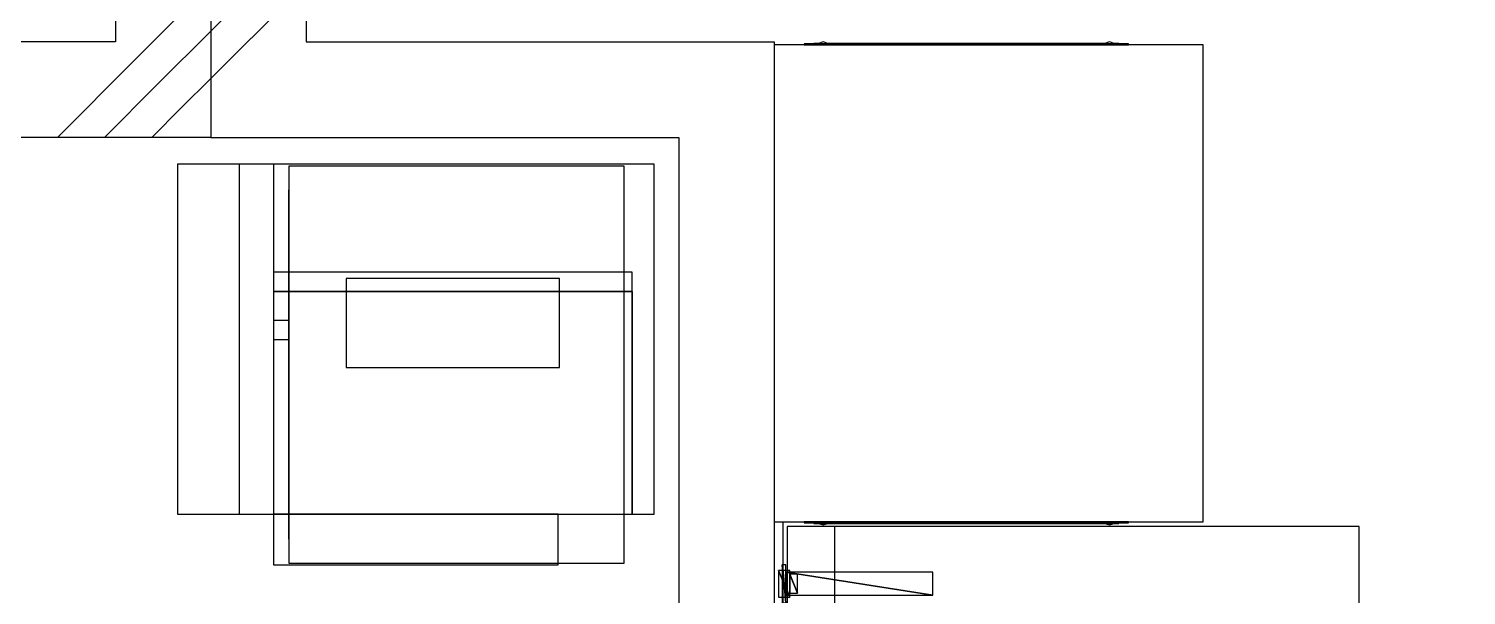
# Model space of a CAD drawing. Units: millimetres at full size, sheet at 1:50. Extents: x -9750 to 9750, y -6680 to 6675.
# Drawn here: x -4157 to -2649, y 3215 to 3809 of the extents above; entities that cross this region are included whole.
import ezdxf

# ---------------------------------------------------------------- set-up
doc = ezdxf.new("R2010")
doc.units = ezdxf.units.MM
doc.header["$LTSCALE"] = 50
for name, color, linetype in [('0-6_壁', 4, 'Continuous'), ('0-8_床仕上', 7, 'Continuous'), ('0-9_部品実装', 7, 'Continuous'), ('0-A_汎用オブジェクト（実装）', 4, 'Continuous')]:
    doc.layers.add(name, color=color, linetype=linetype)

msp = doc.modelspace()

# ---------------------------------------------------------------- wipeouts: each hides what was drawn before it
for points in [[(-5115.77, 3745.05), (-4015.77, 3745.05), (-4015.77, 5120.05), (-4015.77, 5120.05)], [(-3365.77, 3792.05), (-3365.77, -1764.95), (296.23, -1764.95), (296.23, -1764.95)]]:
    msp.add_wipeout(points)

# ---------------------------------------------------------------- next in the draw order: wipeouts: each hides what was drawn before it
for points in [[(-5115.77, 3745.05), (-4015.77, 5120.05), (-5115.77, 5120.05), (-5115.77, 5120.05)], [(-3365.77, 3792.05), (296.23, -1764.95), (296.23, 3792.05), (296.23, 3792.05)]]:
    msp.add_wipeout(points)

# ---------------------------------------------------------------- next in the draw order: linework, layer by layer
at = {"layer": '0-8_床仕上', "color": 4}
msp.add_line((-3365.77, 3292.05), (-3365.77, 2080.19), dxfattribs=at)
at = {"layer": '0-8_床仕上'}
msp.add_solid([(-3365.77, 3792.05), (296.23, 3792.05), (296.23, 3792.05)], dxfattribs=at)

# ---------------------------------------------------------------- next in the draw order: wipeouts: each hides what was drawn before it
msp.add_wipeout([(-5115.77, 1780.2), (-3473.77, 1780.2), (-3473.77, 3745.05), (-3473.77, 3745.05)])

# ---------------------------------------------------------------- next in the draw order: wipeouts: each hides what was drawn before it
for points in [[(296.23, 3795.05), (-3865.77, 3795.05), (-3365.77, 3792.05), (-3365.77, 3792.05)], [(-5115.77, 1780.2), (-3473.77, 3745.05), (-5115.77, 3745.05), (-5115.77, 3745.05)]]:
    msp.add_wipeout(points)

# ---------------------------------------------------------------- next in the draw order: wipeouts: each hides what was drawn before it
for points in [[(296.23, 3795.05), (-3365.77, 3792.05), (296.23, 3792.05), (296.23, 3792.05)], [(-3464.77, 127.09), (-3464.77, 3745.05), (-3473.77, 3745.05), (-3473.77, 3745.05)], [(-3899.91, 3300.37), (-3899.91, 3247.04), (-3601.4, 3247.04), (-3601.4, 3247.04)]]:
    msp.add_wipeout(points)

# ---------------------------------------------------------------- next in the draw order: wipeouts: each hides what was drawn before it
for points in [[(296.23, 5045.05), (-3865.77, 5045.05), (-3865.77, 3795.05), (-3865.77, 3795.05)], [(-3464.77, 127.09), (-3473.77, 3745.05), (-3473.77, 127.09), (-3473.77, 127.09)], [(-3899.91, 3300.37), (-3601.4, 3247.04), (-3601.4, 3300.37), (-3601.4, 3300.37)]]:
    msp.add_wipeout(points)

# ---------------------------------------------------------------- next in the draw order: linework, layer by layer
at = {"layer": '0-9_部品実装'}
msp.add_solid([(-3899.91, 3300.37), (-3601.4, 3300.37), (-3601.4, 3300.37)], dxfattribs=at)

# ---------------------------------------------------------------- next in the draw order: wipeouts: each hides what was drawn before it
msp.add_wipeout([(296.23, 5045.05), (-3865.77, 3795.05), (296.23, 3795.05), (296.23, 3795.05)])

# ---------------------------------------------------------------- next in the draw order: linework, layer by layer
at = {"layer": '0-8_床仕上', "color": 4}
msp.add_line((-3374.77, 3792.1), (-3365.77, 3792.05), dxfattribs=at)

# ---------------------------------------------------------------- next in the draw order: wipeouts: each hides what was drawn before it
at = {"color": 7}
msp.add_wipeout([(-3865.77, 3795.05), (-3965.77, 3695.05), (-3474.77, 3695.05), (-3474.77, 3695.05)], dxfattribs=at)
for points in [[(-3328.42, 3793.55), (-3328.42, 3290.55), (-3323.42, 3289.05), (-3323.42, 3289.05)], [(-3023.12, 3795.05), (-3023.12, 3289.05), (-3018.12, 3290.55), (-3018.12, 3290.55)], [(-4000.66, 3667.04), (-4000.66, 3300.37), (-3500.66, 3300.37), (-3500.66, 3300.37)]]:
    msp.add_wipeout(points)

# ---------------------------------------------------------------- next in the draw order: wipeouts: each hides what was drawn before it
msp.add_wipeout([(-3865.77, 3795.05), (-3474.77, 3695.05), (-3374.77, 3795.05), (-3374.77, 3795.05)], dxfattribs=at)
for points in [[(-3328.42, 3793.55), (-3323.42, 3289.05), (-3323.42, 3795.05), (-3323.42, 3795.05)], [(-3023.12, 3795.05), (-3018.12, 3290.55), (-3018.12, 3793.55), (-3018.12, 3793.55)], [(-4000.66, 3667.04), (-3500.66, 3300.37), (-3500.66, 3667.04), (-3500.66, 3667.04)]]:
    msp.add_wipeout(points)

# ---------------------------------------------------------------- next in the draw order: linework, layer by layer
at = {"layer": '0-6_壁', "color": 3}
for p, q in [((-3865.77, 3795.05), (-3374.77, 3795.05)), ((-3965.77, 3695.05), (-3474.77, 3695.05))]:
    msp.add_line(p, q, dxfattribs=at)
at = {"layer": '0-6_壁', "color": 7}
msp.add_solid([(-3865.77, 3795.05), (-3374.77, 3795.05), (-3374.77, 3795.05)], dxfattribs=at)
at = {"layer": '0-9_部品実装', "color": 4}
for points in [[(-4000.66, 3667.04), (-4000.66, 3300.37), (-3500.66, 3300.37), (-3500.66, 3667.04)], [(-3936.03, 3667.04), (-3936.03, 3300.37), (-3500.66, 3300.37), (-3500.66, 3667.04)], [(-3500.66, 3667.04), (-3899.91, 3667.04), (-3899.91, 3533.71), (-3523.79, 3533.71), (-3523.79, 3300.37), (-3500.66, 3300.37)], [(-3899.91, 3553.71), (-3899.91, 3533.71), (-3523.79, 3533.71), (-3523.79, 3553.71)], [(-3823.79, 3547.24), (-3823.79, 3453.97), (-3599.91, 3453.97), (-3599.91, 3547.24)], [(-3899.91, 3533.71), (-3899.91, 3300.37), (-3523.79, 3300.37), (-3523.79, 3533.71)], [(-3899.91, 3300.37), (-3899.91, 3247.04), (-3601.4, 3247.04), (-3601.4, 3300.37)]]:
    msp.add_lwpolyline(points, close=True, dxfattribs=at)
at = {"layer": '0-9_部品実装'}
msp.add_solid([(-4000.66, 3667.04), (-3500.66, 3667.04), (-3500.66, 3667.04)], dxfattribs=at)
at = {"layer": '0-A_汎用オブジェクト（実装）'}
for points in [[(-3531.96, 3249.04), (-3531.96, 3665.04), (-3883.96, 3665.04), (-3883.96, 3249.04)], [(-3883.95, 3640.04), (-3883.96, 3640.04), (-3883.96, 3274.04), (-3883.95, 3274.04)], [(-3883.94, 3525.04), (-3883.95, 3525.04), (-3883.95, 3389.04), (-3883.94, 3389.04)], [(-3900.04, 3503.24), (-3900.04, 3483.24), (-3883.96, 3483.24), (-3883.96, 3503.24)]]:
    msp.add_lwpolyline(points, close=True, dxfattribs=at)

# ---------------------------------------------------------------- next in the draw order: wipeouts: each hides what was drawn before it
for points in [[(-3328.42, 3793.55), (-3323.42, 3795.05), (-3323.42, 3795.05), (-3323.42, 3795.05)], [(-3023.12, 3795.05), (-3018.12, 3793.55), (-3018.12, 3793.55), (-3018.12, 3793.55)]]:
    msp.add_wipeout(points)

# ---------------------------------------------------------------- next in the draw order: wipeouts: each hides what was drawn before it
at = {"color": 7}
for points in [[(-3865.77, 5045.05), (-3965.77, 5045.05), (-3965.77, 3695.05), (-3965.77, 3695.05)], [(-3374.77, 3795.05), (-3474.77, 3695.05), (-3474.77, 1780.2), (-3474.77, 1780.2)]]:
    msp.add_wipeout(points, dxfattribs=at)
for points in [[(-3323.42, 3795.05), (-3323.42, 3289.05), (-3318.42, 3290.55), (-3318.42, 3290.55)], [(-3028.12, 3793.55), (-3028.12, 3290.55), (-3023.12, 3289.05), (-3023.12, 3289.05)]]:
    msp.add_wipeout(points)

# ---------------------------------------------------------------- next in the draw order: wipeouts: each hides what was drawn before it
for points in [[(-3865.77, 5045.05), (-3965.77, 3695.05), (-3865.77, 3795.05), (-3865.77, 3795.05)], [(-3374.77, 3795.05), (-3474.77, 1780.2), (-3374.77, 1780.2), (-3374.77, 1780.2)]]:
    msp.add_wipeout(points, dxfattribs=at)
for points in [[(-3323.42, 3795.05), (-3318.42, 3290.55), (-3318.42, 3793.55), (-3318.42, 3793.55)], [(-3028.12, 3793.55), (-3023.12, 3289.05), (-3023.12, 3795.05), (-3023.12, 3795.05)]]:
    msp.add_wipeout(points)

# ---------------------------------------------------------------- next in the draw order: linework, layer by layer
at = {"layer": '0-6_壁', "color": 3}
for p, q in [((-3965.77, 5045.05), (-3965.77, 3695.05)), ((-3865.77, 5045.05), (-3865.77, 3795.05)), ((-3374.77, 3795.05), (-3374.77, 3792.05)), ((-3374.77, 3292.05), (-3374.77, 2080.19))]:
    msp.add_line(p, q, dxfattribs=at)
at = {"layer": '0-6_壁'}
for p, q in [((-3965.77, 3806.29), (-3865.77, 3906.29)), ((-3965.77, 3756.8), (-3865.77, 3856.8))]:
    msp.add_line(p, q, dxfattribs=at)
at = {"layer": '0-6_壁', "color": 3}
msp.add_lwpolyline([(-3474.77, 3695.05), (-3474.77, 1780.2), (-3465.77, 1780.2), (-3374.77, 1780.2)], dxfattribs=at)
at = {"layer": '0-6_壁', "color": 7}
for points in [[(-3865.77, 5045.05), (-3865.77, 3795.05), (-3865.77, 3795.05)], [(-3374.77, 3795.05), (-3374.77, 1780.2), (-3374.77, 1780.2)]]:
    msp.add_solid(points, dxfattribs=at)
at = {"layer": '0-A_汎用オブジェクト（実装）'}
msp.add_line((-3370.4, 3241.31), (-3370.4, 3213.31), dxfattribs=at)

# ---------------------------------------------------------------- next in the draw order: wipeouts: each hides what was drawn before it
for points in [[(-3323.42, 3795.05), (-3318.42, 3793.55), (-3318.42, 3793.55), (-3318.42, 3793.55)], [(-3028.12, 3793.55), (-3023.12, 3795.05), (-3023.12, 3795.05), (-3023.12, 3795.05)], [(-3018.12, 3290.55), (-3013.27, 3290.55), (-3013.27, 3291.05), (-3013.27, 3291.05)]]:
    msp.add_wipeout(points)

# ---------------------------------------------------------------- next in the draw order: wipeouts: each hides what was drawn before it
at = {"color": 7}
msp.add_wipeout([(-3965.77, 5045.05), (-4065.77, 5045.05), (-4065.77, 3795.05), (-4065.77, 3795.05)], dxfattribs=at)
for points in [[(-3333.27, 3793.55), (-3333.27, 3290.55), (-3328.42, 3290.55), (-3328.42, 3290.55)], [(-3318.42, 3793.55), (-3318.42, 3290.55), (-3028.12, 3290.55), (-3028.12, 3290.55)], [(-3018.12, 3290.55), (-3013.27, 3291.05), (-3018.12, 3291.05), (-3018.12, 3291.05)]]:
    msp.add_wipeout(points)

# ---------------------------------------------------------------- next in the draw order: linework, layer by layer
at = {"layer": '0-9_部品実装'}
msp.add_solid([(-3018.12, 3290.55), (-3018.12, 3291.05), (-3018.12, 3291.05)], dxfattribs=at)

# ---------------------------------------------------------------- next in the draw order: wipeouts: each hides what was drawn before it
at = {"color": 7}
msp.add_wipeout([(-3965.77, 5045.05), (-4065.77, 3795.05), (-3965.77, 3695.05), (-3965.77, 3695.05)], dxfattribs=at)
for points in [[(-3333.27, 3793.55), (-3328.42, 3290.55), (-3328.42, 3793.55), (-3328.42, 3793.55)], [(-3318.42, 3793.55), (-3028.12, 3290.55), (-3028.12, 3793.55), (-3028.12, 3793.55)]]:
    msp.add_wipeout(points)

# ---------------------------------------------------------------- next in the draw order: linework, layer by layer
at = {"layer": '0-6_壁', "color": 3}
for p, q in [((-4065.77, 5045.05), (-4065.77, 3795.05)), ((-3965.77, 5045.05), (-3965.77, 3695.05))]:
    msp.add_line(p, q, dxfattribs=at)
at = {"layer": '0-6_壁'}
for p, q in [((-4046.14, 3775.42), (-3965.77, 3855.79)), ((-4021.39, 3750.67), (-3965.77, 3806.29)), ((-3996.64, 3725.92), (-3965.77, 3756.8))]:
    msp.add_line(p, q, dxfattribs=at)
at = {"layer": '0-6_壁', "color": 7}
msp.add_solid([(-3965.77, 5045.05), (-3965.77, 3695.05), (-3965.77, 3695.05)], dxfattribs=at)
at = {"layer": '0-9_部品実装'}
for points in [[(-3333.27, 3793.55), (-3328.42, 3793.55), (-3328.42, 3793.55)], [(-3318.42, 3793.55), (-3028.12, 3793.55), (-3028.12, 3793.55)]]:
    msp.add_solid(points, dxfattribs=at)

# ---------------------------------------------------------------- next in the draw order: wipeouts: each hides what was drawn before it
msp.add_wipeout([(-3018.12, 3291.05), (-3003.27, 3291.05), (-3003.27, 3292.05), (-3003.27, 3292.05)])

# ---------------------------------------------------------------- next in the draw order: wipeouts: each hides what was drawn before it
at = {"color": 7}
msp.add_wipeout([(-3965.77, 3695.05), (-4065.77, 3795.05), (-5115.77, 3795.05), (-5115.77, 3795.05)], dxfattribs=at)
for points in [[(-3343.27, 3793.05), (-3343.27, 3291.05), (-3333.27, 3291.05), (-3333.27, 3291.05)], [(-3018.12, 3291.05), (-3003.27, 3292.05), (-3018.12, 3292.05), (-3018.12, 3292.05)]]:
    msp.add_wipeout(points)

# ---------------------------------------------------------------- next in the draw order: linework, layer by layer
at = {"layer": '0-9_部品実装'}
msp.add_solid([(-3018.12, 3291.05), (-3018.12, 3292.05), (-3018.12, 3292.05)], dxfattribs=at)

# ---------------------------------------------------------------- next in the draw order: wipeouts: each hides what was drawn before it
at = {"color": 7}
msp.add_wipeout([(-3965.77, 3695.05), (-5115.77, 3795.05), (-5115.77, 3695.05), (-5115.77, 3695.05)], dxfattribs=at)
msp.add_wipeout([(-3343.27, 3793.05), (-3333.27, 3291.05), (-3333.27, 3793.05), (-3333.27, 3793.05)])

# ---------------------------------------------------------------- next in the draw order: linework, layer by layer
at = {"layer": '0-6_壁', "color": 3}
for p, q in [((-4065.77, 3795.05), (-4353.8, 3795.05)), ((-3965.77, 3695.05), (-4353.8, 3695.05))]:
    msp.add_line(p, q, dxfattribs=at)
at = {"layer": '0-6_壁'}
for p, q in [((-4126.51, 3695.05), (-4046.14, 3775.42)), ((-4077.01, 3695.05), (-4021.39, 3750.67)), ((-4027.51, 3695.05), (-3996.64, 3725.92))]:
    msp.add_line(p, q, dxfattribs=at)
at = {"layer": '0-6_壁', "color": 7}
msp.add_solid([(-3965.77, 3695.05), (-5115.77, 3695.05), (-5115.77, 3695.05)], dxfattribs=at)
at = {"layer": '0-9_部品実装', "color": 4}
for p, q in [((-3328.42, 3793.55), (-3318.42, 3793.55)), ((-3328.42, 3290.55), (-3318.42, 3290.55))]:
    msp.add_line(p, q, dxfattribs=at)
at = {"layer": '0-9_部品実装'}
msp.add_solid([(-3343.27, 3793.05), (-3333.27, 3793.05), (-3333.27, 3793.05)], dxfattribs=at)

# ---------------------------------------------------------------- next in the draw order: wipeouts: each hides what was drawn before it
msp.add_wipeout([(-3018.12, 3292.05), (-2924.77, 3292.05), (-2924.77, 3792.05), (-2924.77, 3792.05)])

# ---------------------------------------------------------------- next in the draw order: wipeouts: each hides what was drawn before it
for points in [[(-3374.77, 3792.05), (-3374.77, 3292.05), (-3343.27, 3292.05), (-3343.27, 3292.05)], [(-3018.12, 3292.05), (-2924.77, 3792.05), (-3018.12, 3792.05), (-3018.12, 3792.05)]]:
    msp.add_wipeout(points)

# ---------------------------------------------------------------- next in the draw order: linework, layer by layer
at = {"layer": '0-9_部品実装', "color": 4}
for p, q in [((-3333.27, 3291.05), (-3013.27, 3291.05)), ((-3028.12, 3290.55), (-3019.58, 3290.55))]:
    msp.add_line(p, q, dxfattribs=at)
at = {"layer": '0-9_部品実装'}
msp.add_solid([(-3018.12, 3292.05), (-3018.12, 3792.05), (-3018.12, 3792.05)], dxfattribs=at)

# ---------------------------------------------------------------- next in the draw order: wipeouts: each hides what was drawn before it
msp.add_wipeout([(-3374.77, 3792.05), (-3343.27, 3292.05), (-3343.27, 3792.05), (-3343.27, 3792.05)])

# ---------------------------------------------------------------- next in the draw order: linework, layer by layer
at = {"layer": '0-9_部品実装', "color": 4}
msp.add_lwpolyline([(-3343.27, 3292.05), (-3343.27, 3291.05), (-3333.27, 3291.05), (-3333.27, 3290.55), (-3328.42, 3290.55), (-3323.42, 3289.05), (-3318.42, 3290.55), (-3028.12, 3290.55), (-3023.12, 3289.05), (-3018.12, 3290.55), (-3013.27, 3290.55), (-3013.27, 3291.05), (-3003.27, 3291.05), (-3003.27, 3292.05)], close=True, dxfattribs=at)
at = {"layer": '0-9_部品実装'}
msp.add_solid([(-3374.77, 3792.05), (-3343.27, 3792.05), (-3343.27, 3792.05)], dxfattribs=at)

# ---------------------------------------------------------------- next in the draw order: wipeouts: each hides what was drawn before it
msp.add_wipeout([(-3018.12, 3793.55), (-3018.12, 3792.05), (-3013.27, 3792.05), (-3013.27, 3792.05)])

# ---------------------------------------------------------------- next in the draw order: wipeouts: each hides what was drawn before it
msp.add_wipeout([(-3018.12, 3793.55), (-3013.27, 3792.05), (-3013.27, 3793.55), (-3013.27, 3793.55)])

# ---------------------------------------------------------------- next in the draw order: linework, layer by layer
msp.add_solid([(-3018.12, 3793.55), (-3013.27, 3793.55), (-3013.27, 3793.55)], dxfattribs=at)

# ---------------------------------------------------------------- next in the draw order: wipeouts: each hides what was drawn before it
msp.add_wipeout([(-3013.27, 3792.05), (-3003.27, 3792.05), (-3003.27, 3793.05), (-3003.27, 3793.05)])

# ---------------------------------------------------------------- next in the draw order: wipeouts: each hides what was drawn before it
msp.add_wipeout([(-3013.27, 3792.05), (-3003.27, 3793.05), (-3013.27, 3793.05), (-3013.27, 3793.05)])

# ---------------------------------------------------------------- next in the draw order: linework, layer by layer
at = {"layer": '0-9_部品実装', "color": 4}
for p, q in [((-3333.27, 3793.05), (-3013.27, 3793.05)), ((-3028.12, 3793.55), (-3019.58, 3793.55))]:
    msp.add_line(p, q, dxfattribs=at)
for points in [[(-2924.77, 3292.05), (-2924.77, 3792.05), (-3374.77, 3792.05), (-3374.77, 3292.05)], [(-3343.27, 3792.05), (-3003.27, 3792.05), (-3003.27, 3793.05), (-3013.27, 3793.05), (-3013.27, 3793.55), (-3018.12, 3793.55), (-3023.12, 3795.05), (-3028.12, 3793.55), (-3318.42, 3793.55), (-3323.42, 3795.05), (-3328.42, 3793.55), (-3333.27, 3793.55), (-3333.27, 3793.05), (-3343.27, 3793.05)]]:
    msp.add_lwpolyline(points, close=True, dxfattribs=at)
at = {"layer": '0-9_部品実装'}
msp.add_solid([(-3013.27, 3792.05), (-3013.27, 3793.05), (-3013.27, 3793.05)], dxfattribs=at)

# ---------------------------------------------------------------- next in the draw order: wipeouts: each hides what was drawn before it
msp.add_wipeout([(-3361.06, 2087.34), (-2761.06, 2087.34), (-2761.06, 3287.34), (-2761.06, 3287.34)])

# ---------------------------------------------------------------- next in the draw order: wipeouts: each hides what was drawn before it
msp.add_wipeout([(-3361.06, 2087.34), (-2761.06, 3287.34), (-3361.06, 3287.34), (-3361.06, 3287.34)])

# ---------------------------------------------------------------- next in the draw order: linework, layer by layer
at = {"layer": '0-9_部品実装', "color": 4}
msp.add_line((-3311.06, 2087.34), (-3311.06, 3287.34), dxfattribs=at)
msp.add_lwpolyline([(-3361.06, 2087.34), (-2761.06, 2087.34), (-2761.06, 3287.34), (-3361.06, 3287.34)], close=True, dxfattribs=at)
at = {"layer": '0-9_部品実装'}
msp.add_solid([(-3361.06, 2087.34), (-3361.06, 3287.34), (-3361.06, 3287.34)], dxfattribs=at)
at = {"layer": '0-A_汎用オブジェクト（実装）'}
for p, q in [((-3362.4, 3247.31), (-3366.4, 3247.31)), ((-3362.4, 3247.31), (-3366.4, 3247.31)), ((-3366.4, 3247.31), (-3366.4, 3207.31)), ((-3366.4, 3247.31), (-3366.4, 3207.31)), ((-3362.4, 3207.31), (-3362.4, 3247.31)), ((-3362.4, 3207.31), (-3362.4, 3247.31)), ((-3358.4, 3241.31), (-3370.4, 3241.31)), ((-3362.4, 3239.31), (-3362.4, 3215.31)), ((-3208.4, 3239.31), (-3362.4, 3239.31)), ((-3358.4, 3237.31), (-3358.4, 3217.31)), ((-3350.4, 3217.31), (-3350.4, 3237.31)), ((-3208.4, 3215.31), (-3208.4, 3239.31)), ((-3358.4, 3217.31), (-3350.4, 3217.31)), ((-3358.4, 3217.31), (-3350.4, 3217.31))]:
    msp.add_line(p, q, dxfattribs=at)
for points in [[(-3366.4, 3247.31), (-3366.4, 3207.31), (-3362.4, 3207.31)], [(-3366.4, 3247.31), (-3362.4, 3207.31), (-3362.4, 3247.31)], [(-3366.4, 3247.31), (-3362.4, 3207.31), (-3362.4, 3247.31)], [(-3366.4, 3247.31), (-3366.4, 3207.31), (-3362.4, 3207.31)], [(-3370.4, 3241.31), (-3370.4, 3213.31), (-3358.4, 3213.31)], [(-3370.4, 3241.31), (-3358.4, 3213.31), (-3358.4, 3241.31)], [(-3370.4, 3241.31), (-3370.4, 3213.31), (-3358.4, 3213.31)], [(-3358.4, 3241.31), (-3370.4, 3241.31), (-3358.4, 3213.31)], [(-3362.4, 3239.31), (-3208.4, 3215.31), (-3208.4, 3239.31)], [(-3362.4, 3239.31), (-3362.4, 3215.31), (-3208.4, 3215.31)], [(-3362.4, 3239.31), (-3362.4, 3215.31), (-3208.4, 3215.31)], [(-3362.4, 3239.31), (-3208.4, 3215.31), (-3208.4, 3239.31)], [(-3358.4, 3237.31), (-3350.4, 3217.31), (-3350.4, 3237.31)], [(-3358.4, 3237.31), (-3358.4, 3217.31), (-3350.4, 3217.31)], [(-3358.4, 3237.31), (-3350.4, 3217.31), (-3350.4, 3237.31)], [(-3358.4, 3237.31), (-3358.4, 3217.31), (-3350.4, 3217.31)]]:
    msp.add_lwpolyline(points, close=True, dxfattribs=at)
for points in [[(-3370.4, 3241.31), (-3370.4, 3213.31), (-3358.4, 3213.31)], [(-3370.4, 3213.31), (-3358.4, 3213.31), (-3358.4, 3241.31)], [(-3358.4, 3213.31), (-3358.4, 3241.31), (-3370.4, 3241.31)], [(-3362.4, 3239.31), (-3362.4, 3215.31), (-3208.4, 3215.31)], [(-3362.4, 3215.31), (-3208.4, 3215.31), (-3208.4, 3239.31), (-3362.4, 3239.31)], [(-3350.4, 3217.31), (-3350.4, 3237.31), (-3358.4, 3237.31)], [(-3350.4, 3237.31), (-3358.4, 3237.31), (-3358.4, 3217.31)]]:
    msp.add_lwpolyline(points, dxfattribs=at)

doc.saveas('drawing.dxf')
